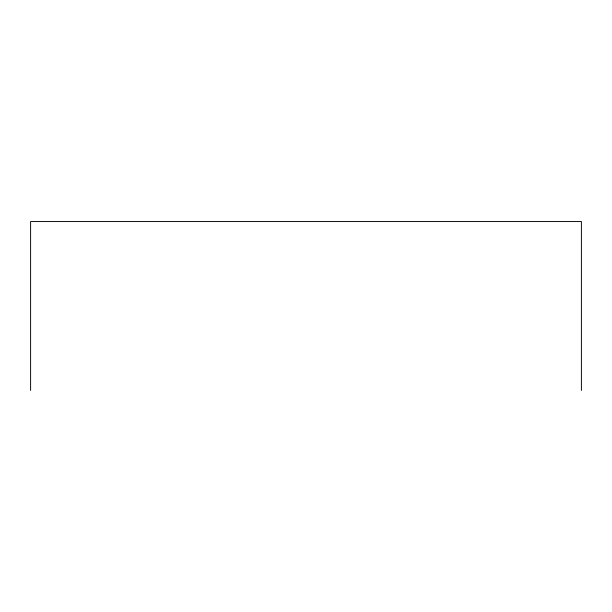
<?xml version="1.0" encoding="UTF-8"?>
<svg xmlns="http://www.w3.org/2000/svg" width="612" height="612" viewBox="0 0 612 612"><rect width="100%" height="100%" fill="white"/><g stroke="black" fill="none" stroke-linecap="round" stroke-linejoin="round"><path stroke-width="0.92" d="M581.4 390.448L581.4 221.552L30.6 221.552L30.6 390.448"/></g></svg>
